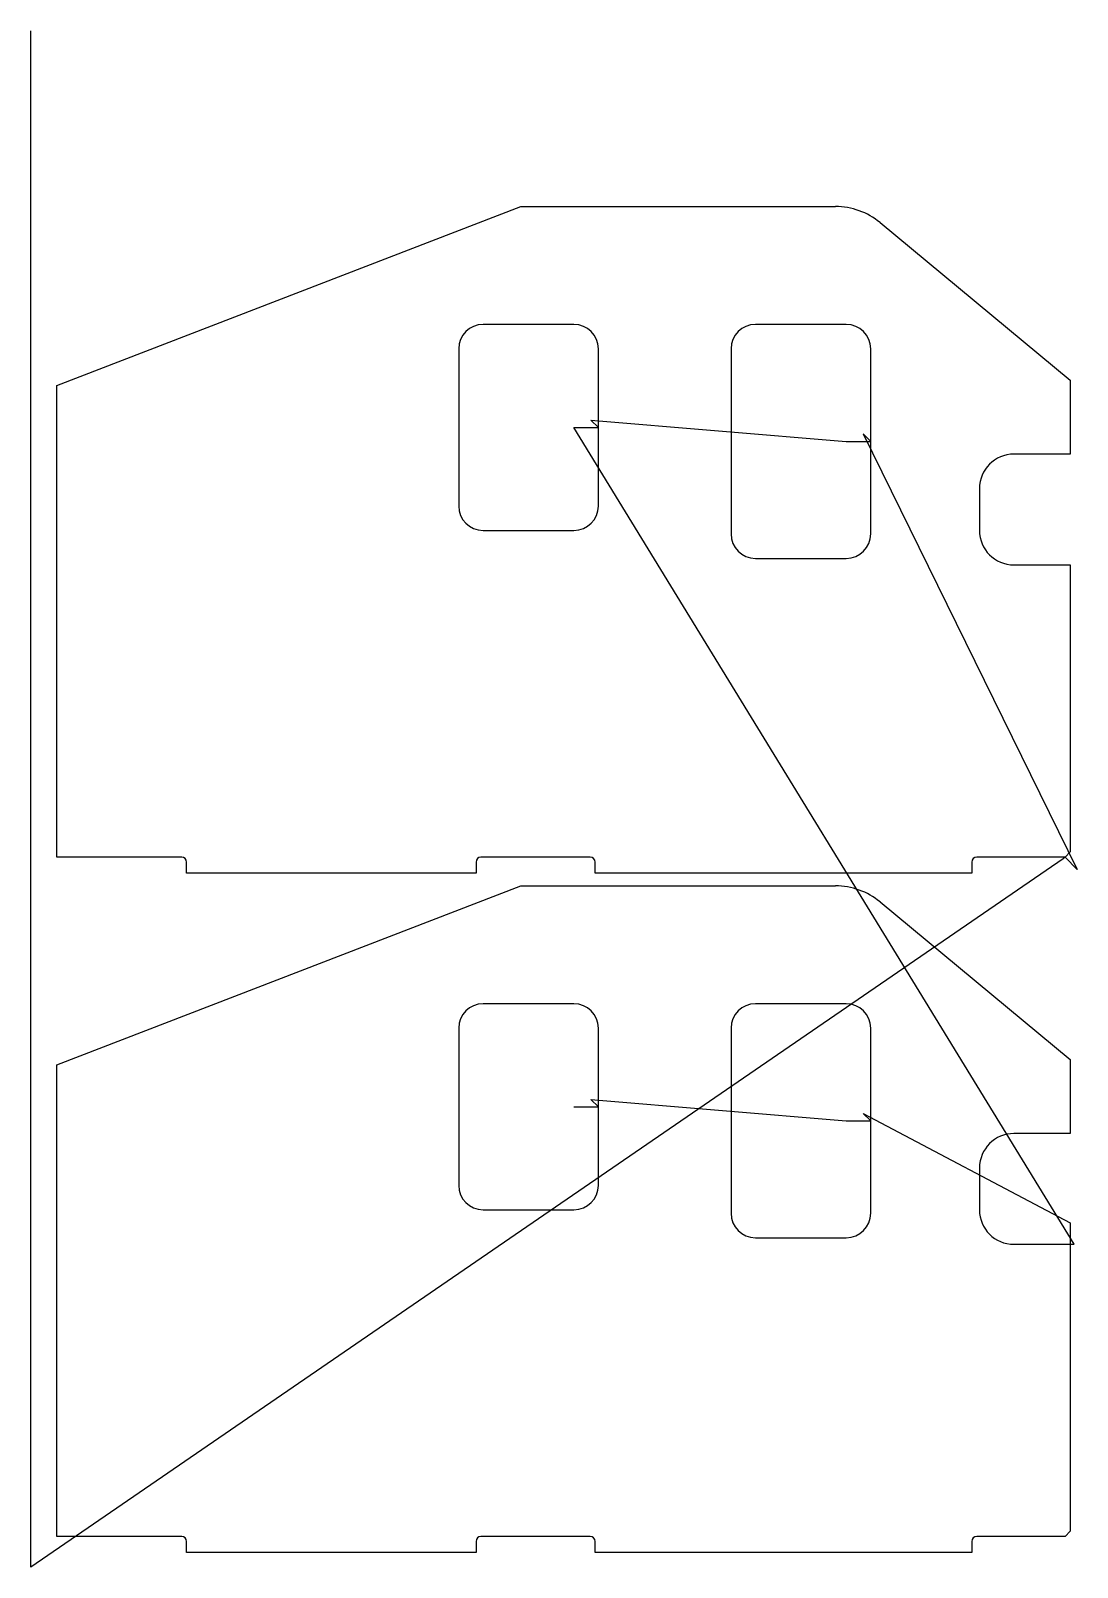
# Model space of a CAD drawing. Header units: metres. Extents: x 2622 to 4121, y 0 to 2200.
import ezdxf

# ---------------------------------------------------------------- set-up
doc = ezdxf.new("R2010")
doc.units = ezdxf.units.M

msp = doc.modelspace()

# ---------------------------------------------------------------- linework, layer by layer
at = {"layer": 'TOOL_0'}
for p, q in [((2622.261, 2199), (2622.261, 2200)), ((2622.261, 1), (2622.261, 2199)), ((2659.425, 1692.017), (3324.124, 1948.401)), ((3324.124, 1948.401), (3774.779, 1948.266)), ((3838.506, 1925.305), (4110.925, 1699.855)), ((3400.177, 1779.502), (3270.177, 1779.502)), ((3790.176, 1779.502), (3660.176, 1779.502)), ((3235.177, 1744.502), (3235.177, 1519.502)), ((3435.177, 1632.002), (3435.177, 1744.502)), ((3625.176, 1744.502), (3625.176, 1479.502)), ((3825.176, 1612.002), (3825.176, 1744.502)), ((4110.925, 1699.855), (4110.925, 1593.752)), ((2659.425, 1016.752), (2659.425, 1692.017)), ((4116.321, 462.545), (3400.177, 1632.002)), ((3400.177, 1632.002), (3435.177, 1632.002)), ((3435.177, 1632.002), (3424.57, 1642.609)), ((3424.57, 1642.609), (3790.176, 1612.002)), ((3435.177, 1519.502), (3435.177, 1632.002)), ((3790.176, 1612.002), (3825.176, 1612.002)), ((3825.176, 1612.002), (3814.569, 1622.609)), ((3814.569, 1622.609), (4120.986, 999.252)), ((3825.176, 1479.502), (3825.176, 1612.002)), ((4110.925, 1593.752), (4030.175, 1593.752)), ((3980.925, 1544.502), (3980.925, 1484.502)), ((3270.177, 1484.502), (3400.177, 1484.502)), ((3660.176, 1444.502), (3790.176, 1444.502)), ((4030.175, 1435.252), (4110.925, 1435.252)), ((4110.925, 1435.252), (4110.925, 1024.191)), ((4100.986, 1014.252), (2622.261, 0)), ((2838.425, 1016.752), (2659.425, 1016.752)), ((3423.425, 1016.752), (3266.925, 1016.752)), ((4103.486, 1016.752), (3976.925, 1016.752)), ((4103.486, 1016.752), (4100.986, 1014.252)), ((4110.925, 1024.191), (4103.486, 1016.752)), ((4120.986, 999.252), (4103.486, 1016.752)), ((2845.425, 993.752), (2845.425, 1009.752)), ((3259.925, 993.752), (2845.425, 993.752)), ((3259.925, 1009.752), (3259.925, 993.752)), ((3430.425, 993.752), (3430.425, 1009.752)), ((3969.925, 993.752), (3430.425, 993.752)), ((3969.925, 1009.752), (3969.925, 993.752)), ((2659.427, 719.31), (3324.126, 975.694)), ((3324.126, 975.694), (3774.781, 975.559)), ((3838.508, 952.598), (4110.927, 727.148)), ((3400.177, 806.795), (3270.177, 806.795)), ((3790.177, 806.795), (3660.177, 806.795)), ((3235.177, 771.795), (3235.177, 546.795)), ((3435.177, 659.295), (3435.177, 771.795)), ((3625.177, 771.795), (3625.177, 506.795)), ((3825.177, 639.295), (3825.177, 771.795)), ((4110.927, 727.148), (4110.927, 621.045)), ((2659.427, 44.045), (2659.427, 719.31)), ((3435.177, 659.295), (3424.57, 669.902)), ((3424.57, 669.902), (3790.177, 639.295)), ((3400.177, 659.295), (3435.177, 659.295)), ((3435.177, 546.795), (3435.177, 659.295)), ((3790.177, 639.295), (3825.177, 639.295)), ((3825.177, 639.295), (3814.57, 649.902)), ((3814.57, 649.902), (4110.927, 493.008)), ((3825.177, 506.795), (3825.177, 639.295)), ((4110.927, 621.045), (4030.177, 621.045)), ((3980.927, 571.795), (3980.927, 511.795)), ((3270.177, 511.795), (3400.177, 511.795)), ((4110.927, 493.008), (4110.927, 462.545)), ((3660.177, 471.795), (3790.177, 471.795)), ((4030.177, 462.545), (4110.927, 462.545)), ((4110.927, 462.545), (4110.927, 51.484)), ((4110.927, 462.545), (4116.321, 462.545)), ((2838.427, 44.045), (2659.427, 44.045)), ((3423.427, 44.045), (3266.927, 44.045)), ((4103.488, 44.045), (3976.927, 44.045)), ((4110.927, 51.484), (4103.488, 44.045)), ((2845.427, 21.045), (2845.427, 37.045)), ((3259.927, 37.045), (3259.927, 21.045)), ((3430.427, 21.045), (3430.427, 37.045)), ((3969.927, 37.045), (3969.927, 21.045)), ((2622.261, 0), (2622.261, 1)), ((2622.261, 1), (2622.261, 0)), ((2622.261, 0), (2622.261, 1)), ((3259.927, 21.045), (2845.427, 21.045)), ((3969.927, 21.045), (3430.427, 21.045))]:
    msp.add_line(p, q, dxfattribs=at)
for centre, radius, start, end in [((3774.721, 1848.188), 100.078, 50.405175, 89.966794), ((3270.177, 1744.502), 35, 90, 180), ((3400.177, 1744.502), 35, 0, 90), ((3660.176, 1744.502), 35, 90, 180), ((3790.176, 1744.502), 35, 0, 90), ((4030.175, 1544.502), 49.25, 90, 180), ((3270.177, 1519.502), 35, 180, 270), ((3400.177, 1519.502), 35, 270, 0), ((3660.176, 1479.502), 35, 180, 270), ((3790.176, 1479.502), 35, 270, 0), ((4030.175, 1484.502), 49.25, 180, 270), ((2838.425, 1009.752), 7, 0, 90), ((3266.925, 1009.752), 7, 90, 180), ((3423.425, 1009.752), 7, 0, 90), ((3976.925, 1009.752), 7, 90, 180), ((3774.723, 875.481), 100.078, 50.405175, 89.966794), ((3270.177, 771.795), 35, 90, 180), ((3400.177, 771.795), 35, 0, 90), ((3660.177, 771.795), 35, 90, 180), ((3790.177, 771.795), 35, 0, 90), ((4030.177, 571.795), 49.25, 90, 180), ((3270.177, 546.795), 35, 180, 270), ((3400.177, 546.795), 35, 270, 0), ((3660.177, 506.795), 35, 180, 270), ((3790.177, 506.795), 35, 270, 0), ((4030.177, 511.795), 49.25, 180, 270), ((2838.427, 37.045), 7, 0, 90), ((3266.927, 37.045), 7, 90, 180), ((3423.427, 37.045), 7, 0, 90), ((3976.927, 37.045), 7, 90, 180)]:
    msp.add_arc(centre, radius, start, end, dxfattribs=at)

doc.saveas('drawing.dxf')
